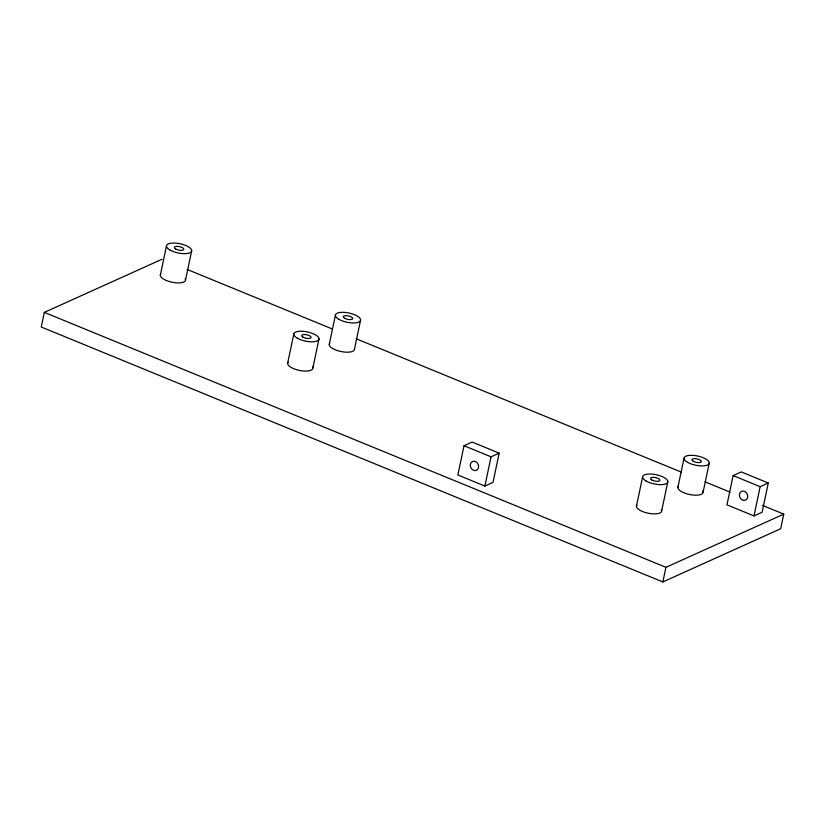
<?xml version="1.0" encoding="UTF-8"?>
<svg xmlns="http://www.w3.org/2000/svg" width="825" height="825" viewBox="0 0 825 825"><rect width="100%" height="100%" fill="white"/><g stroke="black" fill="none" stroke-linecap="round" stroke-linejoin="round"><path stroke-width="1.24" d="M162.143 259.194L44.333 312.386L41.25 327.009L662.857 581.945L780.667 528.753L783.75 514.13L762.29 505.323M160.308 275.241L166.475 245.984M185.532 279.984L191.699 250.728M287.616 363.392L293.782 334.146M312.84 368.146L319.007 338.889M329.227 344.52L335.383 315.263M360.608 320.007L354.451 349.264A12.849 4.713 11.9 0 1 339.962 351.295A12.849 4.713 11.9 0 1 329.711 343.365M464.021 445.727L457.854 474.983L484.883 486.059L493.01 482.398L499.166 453.142L472.147 442.056L464.021 445.727L491.04 456.813L499.166 453.142M484.883 486.059L491.04 456.813M636.426 506.21L642.592 476.963M661.65 510.953L667.817 481.707M677.861 487.503L684.028 458.246M662.857 581.945L665.94 567.322L783.75 514.13M703.086 492.247L709.252 462.99M733.126 475.582L726.959 504.838L753.988 515.924L762.114 512.253L768.281 482.996L741.252 471.921L733.126 475.582L760.155 486.668L768.281 482.996M753.988 515.924L760.155 486.668M187.151 269.445L332.413 329.02M356.225 338.786L681.295 472.106M705.107 481.872L730.115 492.133M44.333 312.386L665.94 567.322M185.161 278.675A12.849 4.713 11.9 0 1 172.693 282.367A12.849 4.713 11.9 0 1 160.792 274.086M702.714 490.937A12.849 4.713 11.9 0 1 690.247 494.629A12.849 4.713 11.9 0 1 678.346 486.348M312.469 366.826A12.849 4.713 11.9 0 1 300.011 370.528A12.849 4.713 11.9 0 1 288.111 362.247M661.279 509.644A12.849 4.713 11.9 0 1 648.811 513.346A12.849 4.713 11.9 0 1 636.91 505.065M739.499 494.093A4.816 4.012 65.7 0 0 744.779 500.383A4.816 4.012 65.7 0 0 746.388 492.783A4.816 4.012 65.7 0 0 739.499 494.093M470.394 464.228A4.816 4.012 65.7 0 0 475.674 470.528A4.816 4.012 65.7 0 0 477.273 462.928A4.816 4.012 65.7 0 0 470.394 464.228M170.012 250.047A12.849 4.713 11.9 0 0 191.204 251.883A12.849 4.713 11.9 0 0 176.034 243.148A12.849 4.713 11.9 0 0 170.012 250.047M175.684 248.995A4.816 1.763 11.9 0 0 183.635 249.676A4.816 1.763 11.9 0 0 177.942 246.407A4.816 1.763 11.9 0 0 175.684 248.995M297.32 338.198A12.849 4.713 11.9 0 0 318.522 340.034A12.849 4.713 11.9 0 0 303.353 331.31A12.849 4.713 11.9 0 0 297.32 338.198M302.992 337.147A4.816 1.763 11.9 0 0 310.942 337.838A4.816 1.763 11.9 0 0 305.25 334.558A4.816 1.763 11.9 0 0 302.992 337.147M338.92 319.327A12.849 4.713 11.9 0 0 360.123 321.162A12.849 4.713 11.9 0 0 344.953 312.427A12.849 4.713 11.9 0 0 338.92 319.327M344.592 318.264A4.816 1.763 11.9 0 0 352.543 318.955A4.816 1.763 11.9 0 0 346.861 315.686A4.816 1.763 11.9 0 0 344.592 318.264M687.565 462.309A12.849 4.713 11.9 0 0 708.768 464.145A12.849 4.713 11.9 0 0 693.588 455.41A12.849 4.713 11.9 0 0 687.565 462.309M693.237 461.257A4.816 1.763 11.9 0 0 701.188 461.938A4.816 1.763 11.9 0 0 695.496 458.669A4.816 1.763 11.9 0 0 693.237 461.257M646.13 481.016A12.849 4.713 11.9 0 0 667.332 482.852A12.849 4.713 11.9 0 0 652.152 474.117A12.849 4.713 11.9 0 0 646.13 481.016M651.802 479.964A4.816 1.763 11.9 0 0 659.752 480.655A4.816 1.763 11.9 0 0 654.06 477.376A4.816 1.763 11.9 0 0 651.802 479.964"/></g></svg>
